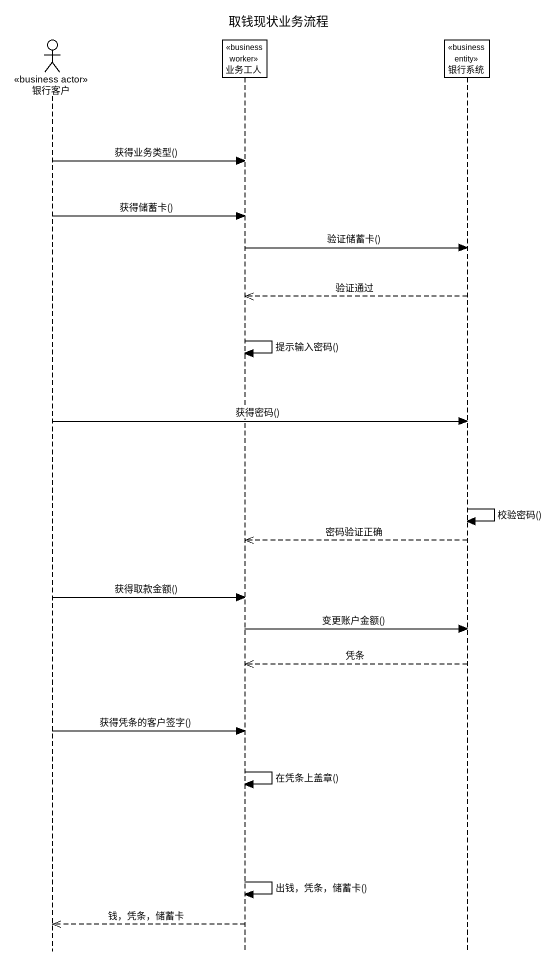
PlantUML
@startuml
title 取钱现状业务流程
hide footbox
actor 银行客户 <<business actor>>
participant 业务工人 <<business worker>>
participant 银行系统 <<business entity>>

银行客户 -> 业务工人 : 获得业务类型()
银行客户 -> 业务工人 : 获得储蓄卡()
业务工人 -> 银行系统 : 验证储蓄卡()
银行系统 -->> 业务工人 : 验证通过
业务工人 -> 业务工人 : 提示输入密码()
银行客户 -> 银行系统 : 获得密码()
银行系统 -> 银行系统 : 校验密码()
银行系统 -->> 业务工人 : 密码验证正确
银行客户 -> 业务工人 : 获得取款金额()
业务工人 -> 银行系统 : 变更账户金额()
银行系统 -->> 业务工人 : 凭条
银行客户 -> 业务工人 : 获得凭条的客户签字()
业务工人 -> 业务工人 : 在凭条上盖章()
业务工人 -> 业务工人 : 出钱，凭条，储蓄卡()
业务工人 -->> 银行客户 : 钱，凭条，储蓄卡
@enduml
